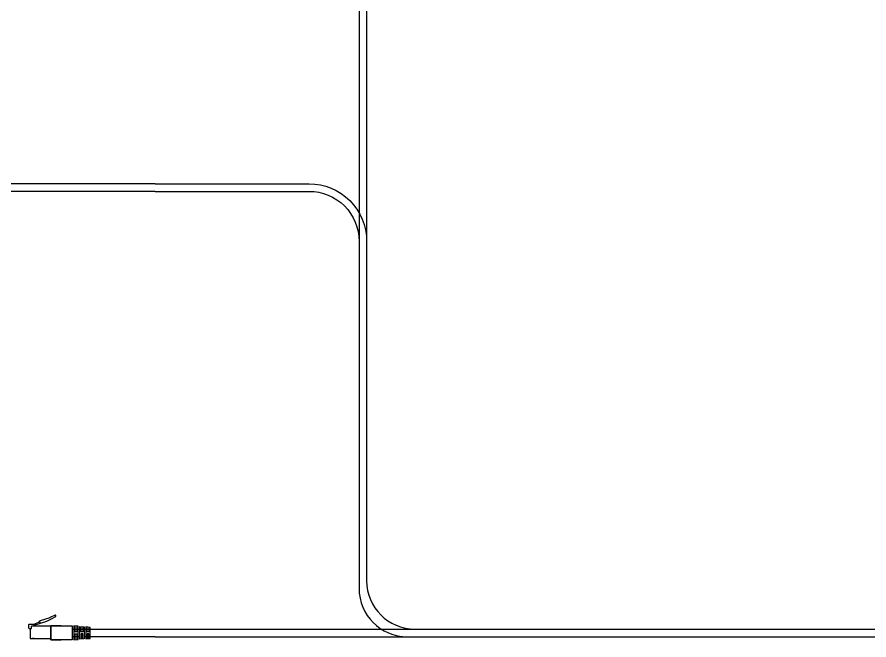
# Model space of a CAD drawing. Header units: millimetres. Extents: x 1086 to 16404, y 1320 to 9021.
# Drawn here: x 1981 to 2722, y 4777 to 5318 of the extents above; entities that cross this region are included whole.
import ezdxf

# ---------------------------------------------------------------- set-up
doc = ezdxf.new("R2010")
doc.units = ezdxf.units.MM
doc.header["$LTSCALE"] = 8
doc.layers.add('STS_Señales Débiles', color=7, linetype='Continuous', true_color=0x265482)

# ---------------------------------------------------------------- blocks, each defined once
blk = doc.blocks.new('RJ45 4')
for p, q in [((2.33, 51.08), (2.33, 52.39)), ((8.94, 51.08), (8.94, 52.39)), ((2.33, 48.47), (2.33, 49.78)), ((2.33, 45.86), (2.33, 47.16)), ((2.33, 43.24), (2.33, 44.55)), ((8.94, 48.47), (8.94, 49.78)), ((8.94, 45.86), (8.94, 47.16)), ((8.94, 43.24), (8.94, 44.55)), ((2.33, 40.63), (2.33, 41.94)), ((2.33, 38.01), (2.33, 39.32)), ((8.94, 40.63), (8.94, 41.94)), ((8.94, 38.01), (8.94, 39.32)), ((-0.54, 19.3), (11.81, 19.3)), ((-0.1, 19.3), (-0.1, 2.51)), ((10.61, 5.03), (10.61, 3.48))]:
    blk.add_line(p, q)
for points in [[(2.33, 53.7), (2.33, 55.01), (2.33, 110)], [(8.94, 53.7), (8.94, 55.01), (8.94, 110)], [(0.73, 52.39), (4.87, 52.39), (4.87, 51.08), (0.61, 51.08)], [(10.55, 52.39), (6.4, 52.39), (6.4, 51.08), (10.66, 51.08)], [(0.27, 47.16), (4.87, 47.16), (4.87, 45.86), (0.15, 45.86)], [(11.01, 47.16), (6.4, 47.16), (6.4, 45.86), (11.12, 45.86)], [(-0.54, 28.49), (-0.54, 19.3), (-0.54, 28.49), (-0.54, 19.3), (-0.54, 28.49), (-0.54, 38.01), (11.81, 38.01), (11.81, 19.3), (11.81, 28.49), (11.81, 19.3), (11.81, 28.49)], [(-0.19, 41.94), (4.87, 41.94), (4.87, 40.63), (-0.31, 40.63)], [(11.58, 40.63), (6.4, 40.63), (6.4, 41.94), (11.46, 41.94)], [(-3.72, 9.06), (-3.99, 9.9), (-2.66, 9.9)]]:
    blk.add_lwpolyline(points)
for points in [[(10.78, 49.78), (10.43, 53.7), (0.84, 53.7), (0.5, 49.78)], [(0.04, 44.55), (0.38, 48.47), (10.89, 48.47), (11.24, 44.55)], [(11.69, 39.32), (11.35, 43.24), (-0.08, 43.24), (-0.42, 39.32)], [(-0.54, 19.3), (11.81, 19.3)]]:
    blk.add_lwpolyline(points, close=True)
for points in [[(-0.1, 4.38), (-0.43, 4.38, -0.326472), (-1.05, 4.83), (-4.6, 15.98), (-6.28, 19.3), (-8.55, 23.75), (-9.32, 23.72, 0.548926), (-9.75, 23.01), (-7.87, 19.3), (-7.52, 18.61), (-4.72, 10, 0.158968), (-4.16, 9.22, 0.024851), (-3.83, 9.01, -0.215616), (-2.96, 8.08), (-1.71, 4.38), (-1.71, 0.64, 0.414214), (-1.06, 0), (1.06, 0, 0.414214), (1.71, 0.64), (1.71, 2.58), (-0.1, 2.54)], [(1.71, 1.29), (9.96, 1.29, 0.414214), (10.61, 1.93), (10.61, 19.3)]]:
    blk.add_lwpolyline(points, format="xyb")

msp = doc.modelspace()

# ---------------------------------------------------------------- linework, layer by layer
at = {"layer": 'STS_Señales Débiles'}
for p, q in [((2278.34, 5623.3), (2278.34, 4821.44)), ((2284.96, 5623.3), (2284.96, 4828.06)), ((2101.02, 5173.3), (1673.69, 5173.3)), ((2101.02, 5166.68), (1680.31, 5166.68)), ((2101.02, 4786.06), (2326.96, 4786.06)), ((2326.96, 4786.06), (2446.27, 4786.06)), ((2446.27, 4786.06), (3903.33, 4786.06)), ((2101.02, 4779.44), (2320.34, 4779.44)), ((2320.34, 4779.44), (2446.27, 4779.44)), ((2446.27, 4779.44), (3896.71, 4779.44))]:
    msp.add_line(p, q, dxfattribs=at)
for points in [[(2101.02, 5173.3), (2234.96, 5173.3, -0.414214), (2284.96, 5123.3)], [(2101.02, 5166.68), (2234.96, 5166.68, -0.414214), (2278.34, 5123.3)]]:
    msp.add_lwpolyline(points, format="xyb", dxfattribs=at)
for centre in [(2326.96, 4828.06), (2320.34, 4821.44)]:
    msp.add_arc(centre, 42, 180, 270, dxfattribs=at)

# ---------------------------------------------------------------- block references
at = {"layer": 'STS_Señales Débiles', "rotation": 270}
msp.add_blockref('RJ45 4', (1991.02, 4788.39), dxfattribs=at)

doc.saveas('drawing.dxf')
